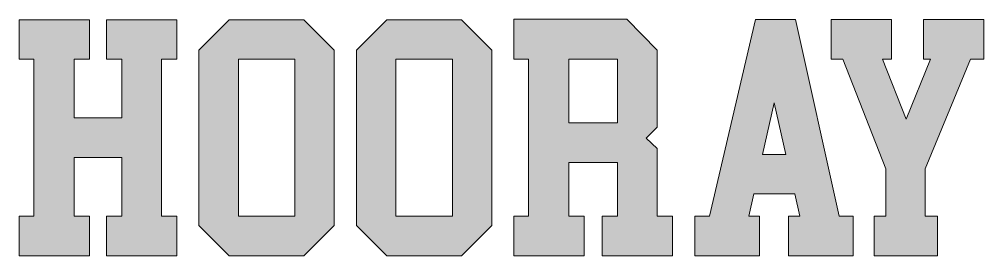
# Model space of a CAD drawing. Header units: inches. Extents: x 158 to 922, y -908 to -172.
# Drawn here: x 167 to 896, y -351 to -172 of the extents above; entities that cross this region are included whole.
import ezdxf

# ---------------------------------------------------------------- set-up
doc = ezdxf.new("R2010")
doc.units = ezdxf.units.IN
doc.header["$MEASUREMENT"] = 0
doc.layers.add('Layer 1', color=7, linetype='Continuous')

# ---------------------------------------------------------------- blocks, each defined once
blk = doc.blocks.new('block 3')
at = {"layer": 'Layer 1', "true_color": 0xce432c}
h = blk.add_hatch(color=22, dxfattribs=at)
h.dxf.hatch_style = 2
h.paths.add_polyline_path([(244.66, -276.55), (208.73, -276.55), (208.73, -321.08), (220.34, -321.08), (220.34, -350.87), (167.22, -350.87), (167.22, -321.08), (178.26, -321.08), (178.26, -202.34), (167.22, -202.34), (167.22, -172.54), (220.34, -172.54), (220.34, -202.34), (208.73, -202.34), (208.73, -246.75), (244.66, -246.75), (244.66, -202.34), (233.06, -202.34), (233.06, -172.54), (286.18, -172.54), (286.18, -202.34), (274.68, -202.34), (274.68, -321.08), (286.18, -321.08), (286.18, -350.87), (233.06, -350.87), (233.06, -321.08), (244.66, -321.08)])
h = blk.add_hatch(color=22, dxfattribs=at)
h.dxf.hatch_style = 2
h.paths.add_polyline_path([(382.37, -172.54), (405.25, -195.53), (405.25, -328), (382.37, -350.87), (325.79, -350.87), (302.92, -328), (302.92, -195.53), (325.79, -172.54)])
h.paths.add_polyline_path([(375.45, -202.45), (332.82, -202.45), (332.82, -320.97), (375.45, -320.97)])
h = blk.add_hatch(color=22, dxfattribs=at)
h.dxf.hatch_style = 2
h.paths.add_polyline_path([(501.44, -172.54), (524.32, -195.53), (524.32, -328), (501.44, -350.87), (444.86, -350.87), (421.99, -328), (421.99, -195.53), (444.86, -172.54)])
h.paths.add_polyline_path([(494.52, -202.45), (451.9, -202.45), (451.9, -320.97), (494.52, -320.97)])
h = blk.add_hatch(color=22, dxfattribs=at)
h.dxf.hatch_style = 2
h.paths.add_polyline_path([(619.4, -280.34), (582.57, -280.34), (582.57, -321.08), (594.18, -321.08), (594.18, -350.87), (541.06, -350.87), (541.06, -321.08), (552.11, -321.08), (552.11, -202.34), (541.06, -202.34), (541.06, -172.21), (626.32, -172.21), (649.31, -195.53), (649.31, -253.78), (641.05, -261.93), (649.31, -269.85), (649.31, -321.08), (660.91, -321.08), (660.91, -350.87), (607.79, -350.87), (607.79, -321.08), (619.4, -321.08)])
h.paths.add_polyline_path([(619.4, -202.45), (582.57, -202.45), (582.57, -250.55), (619.4, -250.55)])
h = blk.add_hatch(color=22, dxfattribs=at)
h.dxf.hatch_style = 2
h.paths.add_polyline_path([(722.29, -304.11), (718.5, -321.08), (726.53, -321.08), (726.53, -350.87), (677.65, -350.87), (677.65, -321.08), (688.81, -321.08), (723.52, -172.43), (753.87, -172.43), (786.79, -321.08), (797.39, -321.08), (797.39, -350.87), (748.52, -350.87), (748.52, -321.08), (757, -321.08), (753.2, -304.11)])
h.paths.add_polyline_path([(746.62, -274.43), (737.8, -235.26), (728.99, -274.43)])
h = blk.add_hatch(color=22, dxfattribs=at)
h.dxf.hatch_style = 2
h.paths.add_polyline_path([(822.06, -321.08), (822.06, -285.14), (789.47, -202.34), (780.77, -202.34), (780.77, -172.43), (780.65, -172.43), (826.3, -172.43), (826.3, -202.34), (819.6, -202.34), (837.34, -247.65), (855.87, -202.34), (850.51, -202.34), (850.51, -172.43), (895.6, -172.43), (896.04, -172.43), (896.04, -202.34), (886.11, -202.34), (851.85, -285.14), (851.85, -321.08), (861.11, -321.08), (861.11, -350.87), (813.35, -350.87), (813.35, -321.08)])
at = {"layer": 'Layer 1', "lineweight": 0}
for points in [[(244.66, -276.55), (208.73, -276.55), (208.73, -321.08), (220.34, -321.08), (220.34, -350.87), (167.22, -350.87), (167.22, -321.08), (178.26, -321.08), (178.26, -202.34), (167.22, -202.34), (167.22, -172.54), (220.34, -172.54), (220.34, -202.34), (208.73, -202.34), (208.73, -246.75), (244.66, -246.75), (244.66, -202.34), (233.06, -202.34), (233.06, -172.54), (286.18, -172.54), (286.18, -202.34), (274.68, -202.34), (274.68, -321.08), (286.18, -321.08), (286.18, -350.87), (233.06, -350.87), (233.06, -321.08), (244.66, -321.08), (244.66, -276.55)], [(382.37, -172.54), (405.25, -195.53), (405.25, -328), (382.37, -350.87), (325.79, -350.87), (302.92, -328), (302.92, -195.53), (325.79, -172.54), (382.37, -172.54)], [(501.44, -172.54), (524.32, -195.53), (524.32, -328), (501.44, -350.87), (444.86, -350.87), (421.99, -328), (421.99, -195.53), (444.86, -172.54), (501.44, -172.54)], [(619.4, -280.34), (582.57, -280.34), (582.57, -321.08), (594.18, -321.08), (594.18, -350.87), (541.06, -350.87), (541.06, -321.08), (552.11, -321.08), (552.11, -202.34), (541.06, -202.34), (541.06, -172.21), (626.32, -172.21), (649.31, -195.53), (649.31, -253.78), (641.05, -261.93), (649.31, -269.85), (649.31, -321.08), (660.91, -321.08), (660.91, -350.87), (607.79, -350.87), (607.79, -321.08), (619.4, -321.08), (619.4, -280.34)], [(722.29, -304.11), (718.5, -321.08), (726.53, -321.08), (726.53, -350.87), (677.65, -350.87), (677.65, -321.08), (688.81, -321.08), (723.52, -172.43), (753.87, -172.43), (786.79, -321.08), (797.39, -321.08), (797.39, -350.87), (748.52, -350.87), (748.52, -321.08), (757, -321.08), (753.2, -304.11), (722.29, -304.11)], [(822.06, -321.08), (822.06, -285.14), (789.47, -202.34), (780.77, -202.34), (780.77, -172.43), (780.65, -172.43), (826.3, -172.43), (826.3, -202.34), (819.6, -202.34), (837.34, -247.65), (855.87, -202.34), (850.51, -202.34), (850.51, -172.43), (895.6, -172.43), (896.04, -172.43), (896.04, -202.34), (886.11, -202.34), (851.85, -285.14), (851.85, -321.08), (861.11, -321.08), (861.11, -350.87), (813.35, -350.87), (813.35, -321.08), (822.06, -321.08)], [(375.45, -202.45), (332.82, -202.45), (332.82, -320.97), (375.45, -320.97), (375.45, -202.45)], [(494.52, -202.45), (451.9, -202.45), (451.9, -320.97), (494.52, -320.97), (494.52, -202.45)], [(619.4, -202.45), (582.57, -202.45), (582.57, -250.55), (619.4, -250.55), (619.4, -202.45)], [(746.62, -274.43), (737.8, -235.26), (728.99, -274.43), (746.62, -274.43)]]:
    blk.add_lwpolyline(points, dxfattribs=at)
blk = doc.blocks.new('block 2')
at = {"layer": 'Layer 1'}
blk.add_blockref('block 3', (0, 0), dxfattribs=at)

msp = doc.modelspace()

# ---------------------------------------------------------------- block references
at = {"layer": 'Layer 1'}
msp.add_blockref('block 2', (0, 0), dxfattribs=at)

doc.saveas('drawing.dxf')
